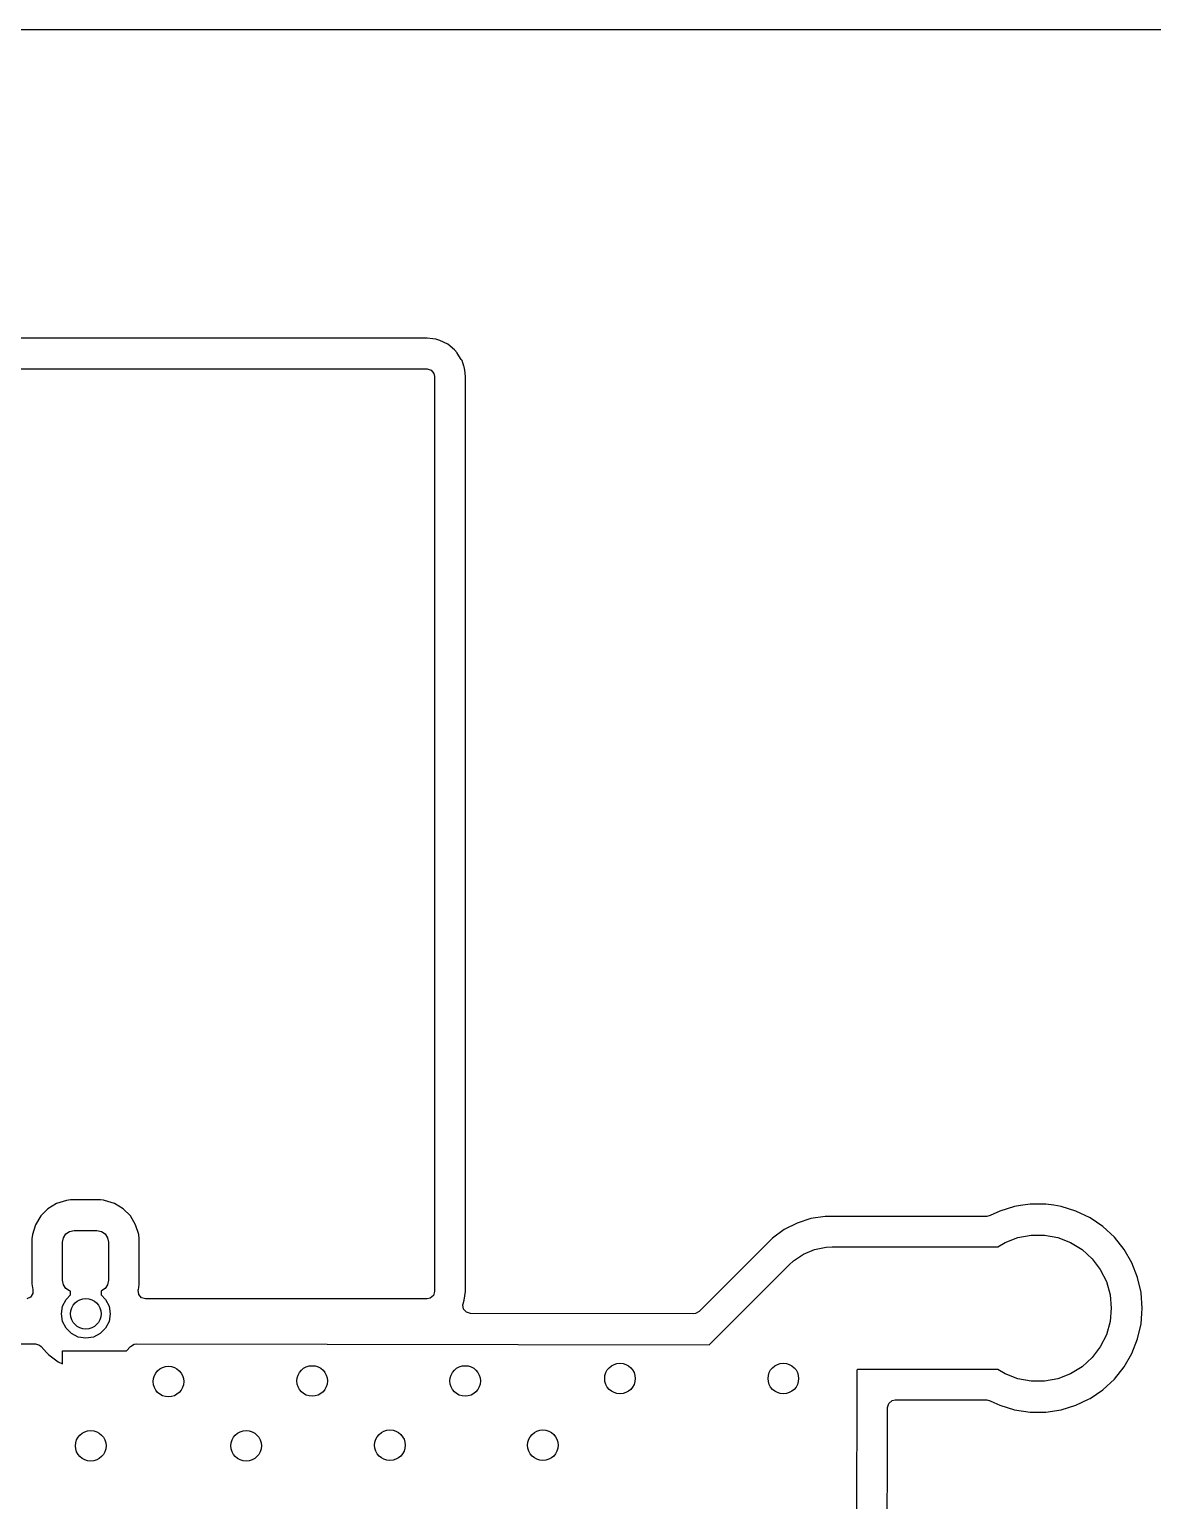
# Model space of a CAD drawing. Extents: x 70 to 224, y -154 to -54.
# Drawn here: x 186.76 to 205.11, y -78.19 to -54.15 of the extents above; entities that cross this region are included whole.
import ezdxf

# ---------------------------------------------------------------- set-up
doc = ezdxf.new("R2010")
doc.units = 0
doc.layers.add('BLACK', color=7, linetype='CONTINUOUS')

msp = doc.modelspace()

# ---------------------------------------------------------------- linework, layer by layer
at = {"layer": 'BLACK', "linetype": 'CONTINUOUS'}
for p, q in [((108.90071, -54.15), (218.89929, -54.15)), ((193.255998, -59.1945), (184.313281, -59.1945)), ((193.256, -59.1945), (193.255998, -59.1945)), ((193.350944, -59.20815), (193.256, -59.1945)), ((193.398417, -59.214976), (193.350944, -59.20815)), ((193.398422, -59.214977), (193.398417, -59.214976)), ((193.465459, -59.234662), (193.39842, -59.214977)), ((193.39842, -59.214977), (193.398422, -59.214977)), ((193.46546, -59.234662), (193.465459, -59.234662)), ((193.465465, -59.234664), (193.46546, -59.234662)), ((193.596331, -59.29443), (193.465465, -59.234664)), ((193.596333, -59.294431), (193.596331, -59.29443)), ((193.596336, -59.294433), (193.596333, -59.294431)), ((193.70507, -59.388653), (193.596336, -59.294433)), ((193.705072, -59.388656), (193.70507, -59.388653)), ((193.705076, -59.388659), (193.705072, -59.388656)), ((193.747692, -59.437841), (193.705076, -59.388659)), ((193.750825, -59.441457), (193.747692, -59.437841)), ((193.815821, -59.542591), (193.750825, -59.441457)), ((193.828613, -59.562496), (193.815821, -59.542591)), ((193.828616, -59.562502), (193.828613, -59.562496)), ((193.858579, -59.652529), (193.828616, -59.562502)), ((184.059606, -59.7), (193.256, -59.7)), ((193.256, -59.7), (193.323039, -59.719685)), ((193.323039, -59.719685), (193.368794, -59.772489)), ((193.368794, -59.772489), (193.38, -59.824)), ((193.38, -59.824), (193.38, -74.776)), ((193.862741, -59.665033), (193.858579, -59.652529)), ((193.873947, -59.716544), (193.862741, -59.665033)), ((193.8855, -59.824), (193.873947, -59.716544)), ((193.8855, -74.776), (193.8855, -59.824)), ((187.362571, -73.288126), (187.203062, -73.337831)), ((187.362576, -73.288125), (187.362571, -73.288126)), ((187.431885, -73.281827), (187.362576, -73.288125)), ((187.918104, -73.281827), (187.431885, -73.281827)), ((187.918107, -73.281827), (187.918104, -73.281827)), ((187.970096, -73.286551), (187.918107, -73.281827)), ((187.987427, -73.288126), (187.970096, -73.286551)), ((188.146935, -73.33783), (187.987426, -73.288126)), ((187.987426, -73.288126), (187.987427, -73.288126)), ((186.941935, -73.542413), (186.855505, -73.685387)), ((186.941939, -73.542408), (186.941935, -73.542413)), ((187.060081, -73.424266), (186.941939, -73.542408)), ((187.060086, -73.424262), (187.060081, -73.424266)), ((187.20306, -73.337832), (187.060086, -73.424262)), ((187.203062, -73.337831), (187.20306, -73.337832)), ((188.146939, -73.337832), (188.146935, -73.33783)), ((188.289913, -73.424262), (188.146939, -73.337832)), ((188.289918, -73.424266), (188.289913, -73.424262)), ((188.40806, -73.542408), (188.289918, -73.424266)), ((188.408064, -73.542413), (188.40806, -73.542408)), ((188.494494, -73.685387), (188.408064, -73.542413)), ((199.761903, -73.5495), (199.528631, -73.586446)), ((202.408267, -73.5495), (199.761903, -73.5495)), ((202.462068, -73.53722), (202.408267, -73.5495)), ((202.616992, -73.462612), (202.462068, -73.53722)), ((202.860533, -73.387489), (202.616992, -73.462612)), ((202.860539, -73.387488), (202.860533, -73.387489)), ((202.860542, -73.387487), (202.860539, -73.387488)), ((202.955609, -73.373157), (202.860542, -73.387487)), ((203.112559, -73.3495), (202.955609, -73.373157)), ((203.112565, -73.3495), (203.112559, -73.3495)), ((203.367435, -73.3495), (203.112565, -73.3495)), ((203.36744, -73.3495), (203.367435, -73.3495)), ((203.498231, -73.369214), (203.36744, -73.3495)), ((203.619458, -73.387487), (203.498231, -73.369214)), ((203.619462, -73.387488), (203.619458, -73.387487)), ((203.619466, -73.387489), (203.619462, -73.387488)), ((203.863008, -73.462612), (203.619466, -73.387489)), ((204.092626, -73.57319), (203.863006, -73.462612)), ((203.863006, -73.462612), (203.863008, -73.462612)), ((204.092627, -73.573191), (204.092626, -73.57319)), ((204.09263, -73.573193), (204.092627, -73.573191)), ((204.092634, -73.573195), (204.09263, -73.573193)), ((204.303217, -73.716768), (204.092634, -73.573195)), ((186.855503, -73.685391), (186.805799, -73.844899)), ((186.855505, -73.685387), (186.855503, -73.685391)), ((187.354917, -73.837244), (187.415747, -73.7966)), ((187.415747, -73.7966), (187.4875, -73.782327)), ((187.4875, -73.782327), (187.8625, -73.782327)), ((187.8625, -73.782327), (187.934253, -73.7966)), ((187.934253, -73.7966), (187.995083, -73.837244)), ((188.494495, -73.685389), (188.494494, -73.685387)), ((188.5442, -73.844898), (188.494495, -73.685389)), ((199.093565, -73.766657), (198.902488, -73.905484)), ((199.304003, -73.659433), (199.093565, -73.766657)), ((199.528631, -73.586446), (199.304003, -73.659433)), ((204.49005, -73.890123), (204.303217, -73.716768)), ((186.805799, -73.844899), (186.7995, -73.914222)), ((186.7995, -73.914222), (186.7995, -74.650441)), ((187.3, -73.969827), (187.314273, -73.898074)), ((187.3, -74.594827), (187.3, -73.969827)), ((187.314273, -73.898074), (187.354917, -73.837244)), ((187.995083, -73.837244), (188.035727, -73.898074)), ((188.035727, -73.898074), (188.05, -73.969827)), ((188.05, -73.969827), (188.05, -74.594827)), ((188.544201, -73.844903), (188.5442, -73.844898)), ((188.550499, -73.914212), (188.544201, -73.844903)), ((188.550499, -73.91422), (188.550499, -73.914212)), ((188.550499, -73.914221), (188.550499, -73.91422)), ((188.5505, -74.650434), (188.550499, -73.914221)), ((198.902487, -73.905485), (197.703115, -75.104856)), ((198.902488, -73.905484), (198.902487, -73.905485)), ((199.589715, -74.09306), (199.781983, -74.054815)), ((199.781983, -74.054815), (199.88, -74.05)), ((199.88, -74.05), (202.585283, -74.05)), ((202.585283, -74.05), (202.705114, -73.975804)), ((202.705114, -73.975804), (202.911604, -73.895809)), ((202.911604, -73.895809), (203.129278, -73.855119)), ((203.129278, -73.855119), (203.350722, -73.855119)), ((203.350722, -73.855119), (203.568396, -73.895809)), ((203.568396, -73.895809), (203.774886, -73.975804)), ((203.774886, -73.975804), (203.963162, -74.092379)), ((204.648959, -74.089388), (204.49005, -73.890123)), ((199.172893, -74.342893), (199.245606, -74.276989)), ((199.245606, -74.276989), (199.375461, -74.190224)), ((199.375461, -74.190224), (199.408603, -74.168079)), ((199.408603, -74.168079), (199.589715, -74.09306)), ((203.963162, -74.092379), (204.126811, -74.241565)), ((204.126811, -74.241565), (204.260261, -74.418281)), ((204.776393, -74.310112), (204.648959, -74.089388)), ((197.868792, -75.646993), (199.172893, -74.342893)), ((204.260261, -74.418281), (204.358967, -74.61651)), ((204.869508, -74.547363), (204.776393, -74.310112)), ((186.7995, -74.650441), (186.805798, -74.71975)), ((186.805798, -74.71975), (186.805799, -74.719755)), ((186.805799, -74.719755), (186.81183, -74.739109)), ((186.81183, -74.739109), (186.812982, -74.808969)), ((187.314273, -74.66658), (187.3, -74.594827)), ((187.354917, -74.72741), (187.314273, -74.66658)), ((187.415747, -74.768054), (187.354917, -74.72741)), ((187.43, -74.770889), (187.415747, -74.768054)), ((187.43, -74.833356), (187.43, -74.770889)), ((187.934253, -74.768054), (187.93, -74.7689)), ((187.93, -74.7689), (187.93, -74.833356)), ((187.995083, -74.72741), (187.934253, -74.768054)), ((188.035727, -74.66658), (187.995083, -74.72741)), ((188.05, -74.594827), (188.035727, -74.66658)), ((188.533816, -74.758353), (188.538169, -74.739109)), ((188.54376, -74.827511), (188.533816, -74.758353)), ((188.538169, -74.739109), (188.544201, -74.719753)), ((188.544201, -74.719753), (188.5505, -74.650434)), ((193.38, -74.776), (193.360315, -74.843039)), ((193.865024, -74.918416), (193.8855, -74.776)), ((204.358967, -74.61651), (204.419568, -74.829501)), ((204.926222, -74.795843), (204.869508, -74.547363)), ((186.776181, -74.868362), (186.713113, -74.89843)), ((186.812982, -74.808969), (186.776181, -74.868362)), ((187.28, -75.142077), (187.299577, -75.01847)), ((187.299577, -75.01847), (187.356393, -74.906963)), ((187.356393, -74.906963), (187.43, -74.833356)), ((187.93, -74.833356), (188.003607, -74.906963)), ((188.003607, -74.906963), (188.060423, -75.01847)), ((188.060423, -75.01847), (188.08, -75.142077)), ((188.589515, -74.880315), (188.54376, -74.827511)), ((188.656554, -74.9), (188.589515, -74.880315)), ((193.256, -74.9), (188.656554, -74.9)), ((193.307511, -74.888794), (193.256, -74.9)), ((193.360315, -74.843039), (193.307511, -74.888794)), ((193.843879, -74.994826), (193.847616, -74.977699)), ((193.853737, -75.063997), (193.843879, -74.994826)), ((193.847616, -74.977699), (193.865023, -74.91842)), ((193.865023, -74.91842), (193.865024, -74.918416)), ((204.419568, -74.829501), (204.44, -75.05)), ((204.926534, -74.800005), (204.926222, -74.795843)), ((204.945268, -75.049995), (204.926534, -74.800005)), ((187.299577, -75.265684), (187.28, -75.142077)), ((188.08, -75.142077), (188.060423, -75.265684)), ((193.899426, -75.116858), (193.853737, -75.063997)), ((193.96644, -75.136626), (193.899426, -75.116858)), ((197.615279, -75.141175), (193.96644, -75.136626)), ((197.641792, -75.138341), (197.615279, -75.141175)), ((197.703115, -75.104856), (197.641792, -75.138341)), ((204.44, -75.05), (204.419568, -75.270499)), ((204.926222, -75.304157), (204.938648, -75.138341)), ((204.938648, -75.138341), (204.945268, -75.050004)), ((204.945268, -75.050004), (204.945268, -75.049995)), ((187.356393, -75.377191), (187.299577, -75.265684)), ((187.444886, -75.465684), (187.356393, -75.377191)), ((187.556393, -75.5225), (187.444886, -75.465684)), ((187.915114, -75.465684), (187.803607, -75.5225)), ((188.003607, -75.377191), (187.915114, -75.465684)), ((188.060423, -75.265684), (188.003607, -75.377191)), ((204.358967, -75.48349), (204.260261, -75.681719)), ((204.419568, -75.270499), (204.358967, -75.48349)), ((204.869508, -75.552637), (204.926222, -75.304157)), ((182.359744, -75.627655), (186.855472, -75.633261)), ((186.855472, -75.633261), (186.922482, -75.653028)), ((186.922482, -75.653028), (186.947463, -75.674288)), ((186.947463, -75.674288), (186.947466, -75.674291)), ((186.947466, -75.674291), (186.947467, -75.674293)), ((186.947467, -75.674293), (187.037361, -75.77413)), ((187.68, -75.542077), (187.556393, -75.5225)), ((187.803607, -75.5225), (187.68, -75.542077)), ((188.346997, -75.747077), (188.410689, -75.67634)), ((188.410689, -75.67634), (188.470173, -75.639693)), ((188.470173, -75.639693), (188.502981, -75.635315)), ((188.502981, -75.635315), (197.868792, -75.646993)), ((204.260261, -75.681719), (204.126811, -75.858435)), ((204.776393, -75.789888), (204.869508, -75.552637)), ((187.037361, -75.77413), (187.074129, -75.814965)), ((187.074129, -75.814965), (187.227265, -75.926225)), ((187.227265, -75.926225), (187.22727, -75.926228)), ((187.22727, -75.926228), (187.3, -75.958609)), ((187.3, -75.958609), (187.3, -75.747077)), ((187.3, -75.747077), (188.346997, -75.747077)), ((204.126811, -75.858435), (203.963162, -76.007621)), ((204.648959, -76.010612), (204.776393, -75.789888)), ((200.279044, -76.065169), (200.270284, -79.876285)), ((200.294214, -76.05), (200.279044, -76.065169)), ((202.585283, -76.05), (200.294214, -76.05)), ((202.705114, -76.124196), (202.585283, -76.05)), ((202.911604, -76.204191), (202.705114, -76.124196)), ((203.129278, -76.244881), (202.911604, -76.204191)), ((203.568396, -76.204191), (203.350722, -76.244881)), ((203.774886, -76.124196), (203.568396, -76.204191)), ((203.963162, -76.007621), (203.774886, -76.124196)), ((204.303217, -76.383232), (204.49005, -76.209877)), ((204.49005, -76.209877), (204.648959, -76.010612)), ((203.350722, -76.244881), (203.129278, -76.244881)), ((204.092634, -76.526805), (204.303217, -76.383232)), ((200.781445, -77.414474), (200.783147, -76.674215)), ((200.783147, -76.674215), (200.802986, -76.607221)), ((200.802986, -76.607221), (200.855895, -76.561587)), ((200.855895, -76.561587), (200.907147, -76.5505)), ((200.907147, -76.5505), (202.408267, -76.5505)), ((202.408267, -76.5505), (202.462068, -76.56278)), ((202.462068, -76.56278), (202.520667, -76.590999)), ((202.520667, -76.590999), (202.616992, -76.637387)), ((202.616992, -76.637387), (202.616993, -76.637387)), ((202.616993, -76.637387), (202.616996, -76.637389)), ((202.616996, -76.637389), (202.860542, -76.712513)), ((203.619458, -76.712513), (203.863004, -76.637389)), ((203.863004, -76.637389), (204.068617, -76.538371)), ((204.068617, -76.538371), (204.092626, -76.526809)), ((204.092626, -76.526808), (204.092634, -76.526805)), ((204.092626, -76.526809), (204.092626, -76.526808)), ((202.860542, -76.712513), (203.112565, -76.7505)), ((203.112565, -76.7505), (203.367435, -76.7505)), ((203.367435, -76.7505), (203.619458, -76.712513)), ((200.775783, -79.877447), (200.781445, -77.414474))]:
    msp.add_line(p, q, dxfattribs=at)
at = {"layer": 'BLACK'}
for centre in [(187.68, -75.142077), (196.41, -76.2), (199.08, -76.2), (189.03, -76.25), (191.38, -76.24), (193.88, -76.24), (187.76, -77.3), (190.3, -77.3), (192.65, -77.29), (195.15, -77.29)]:
    msp.add_circle(centre, 0.25, dxfattribs=at)

doc.saveas('drawing.dxf')
